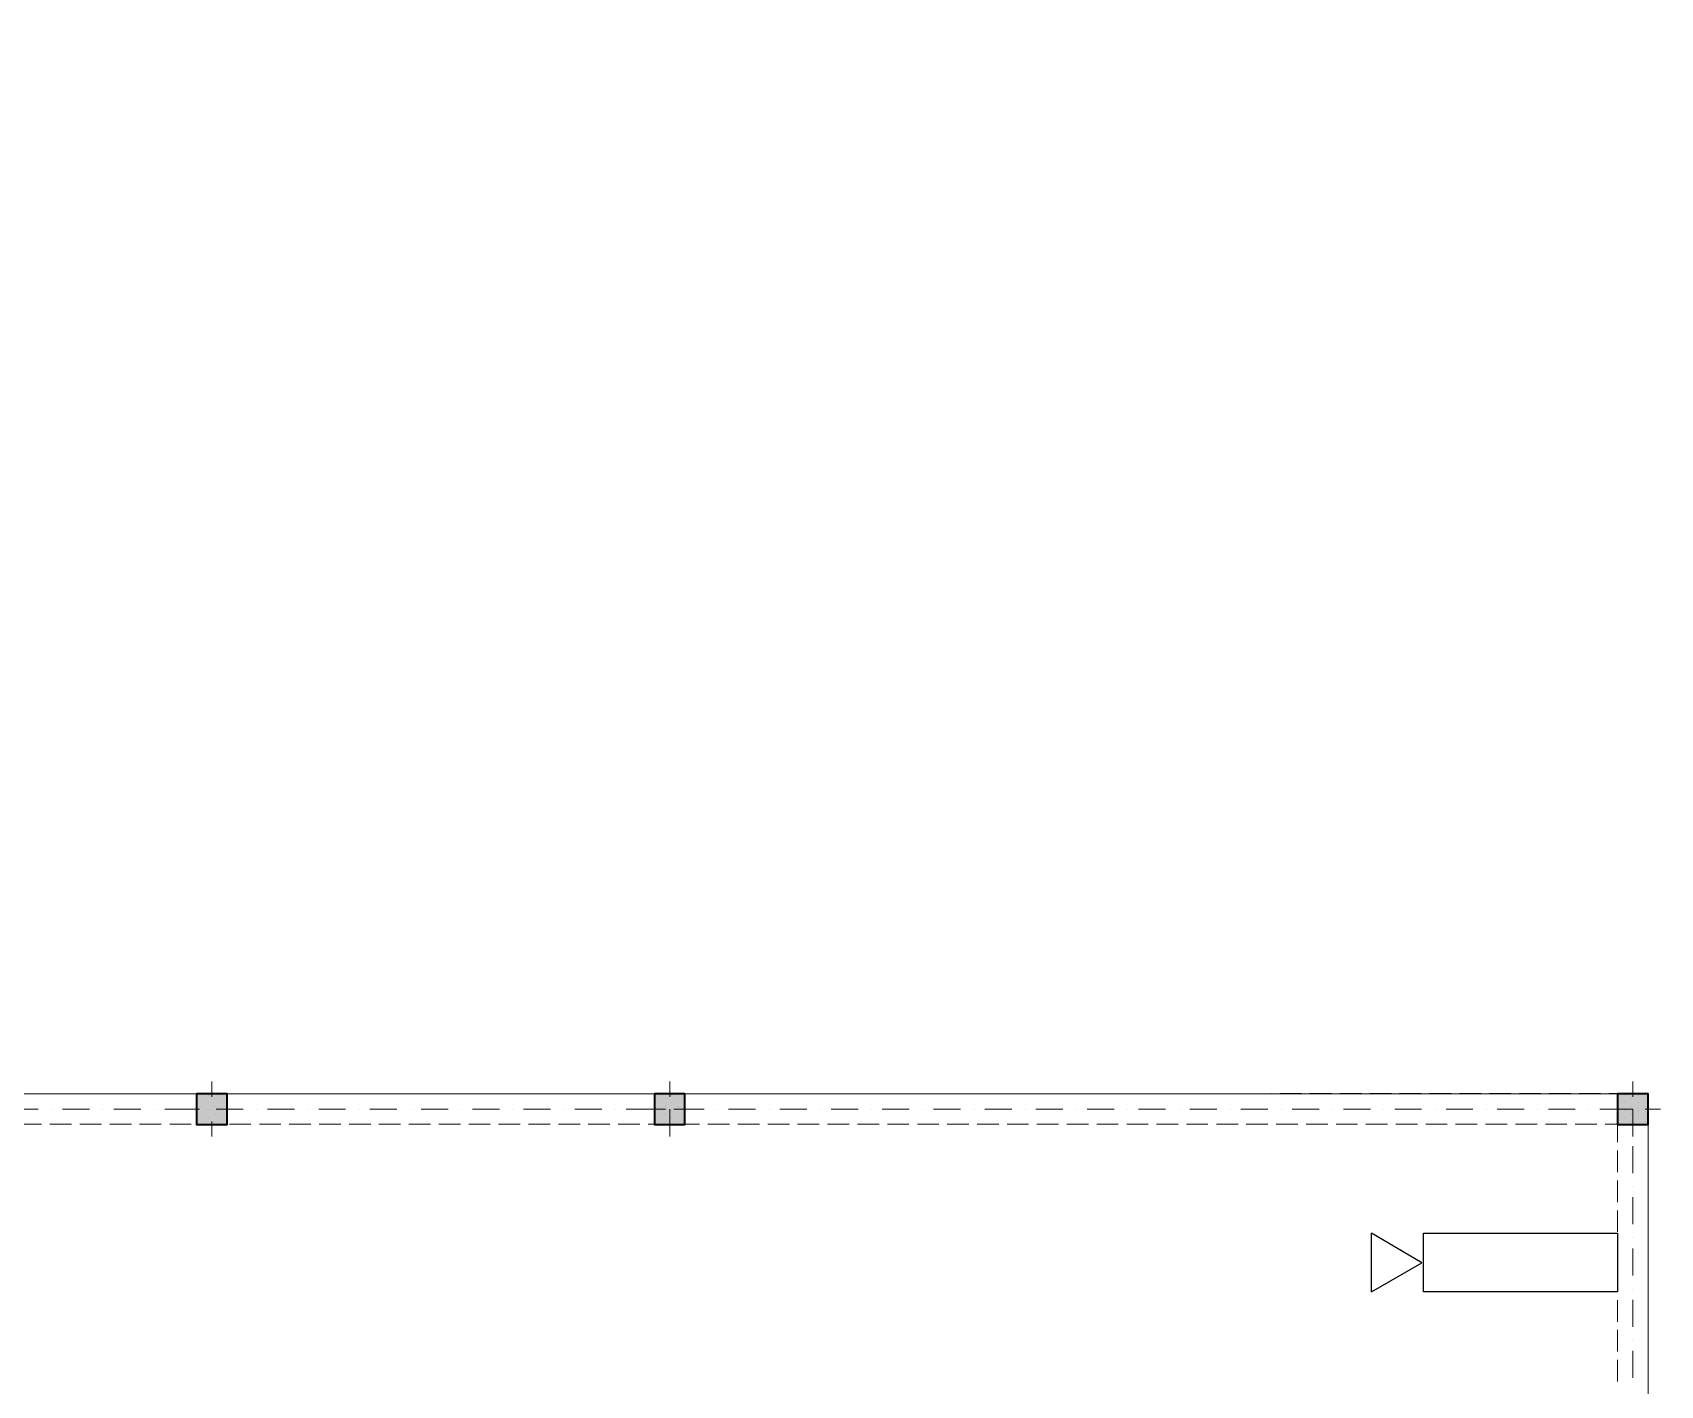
# Model space of a CAD drawing. Header units: inches. Extents: x 206002 to 410047, y 60394 to 83306.
# Drawn here: x 399372 to 410047, y 72380 to 81254 of the extents above; entities that cross this region are included whole.
import ezdxf

# ---------------------------------------------------------------- set-up
doc = ezdxf.new("R2010")
doc.units = ezdxf.units.IN
doc.header["$MEASUREMENT"] = 0
doc.layers.add('PDF_Structural - Bearing', color=7, linetype='Continuous')
doc.layers.add('POW', color=212, linetype='Continuous')

msp = doc.modelspace()

# ---------------------------------------------------------------- linework, layer by layer
at = {"layer": 'PDF_Structural - Bearing', "lineweight": 18}
msp.add_lwpolyline([(409967, 74293), (379487, 74293), (379487, 81254), (376479, 81254), (376479, 74293), (345999, 74293), (345999, 65369), (355524, 65369), (355524, 63865), (400642, 63865), (400642, 65369), (409967, 65369)], close=True, dxfattribs=at)
at = {"layer": 'PDF_Structural - Bearing', "lineweight": 0}
for points in [[(400547, 74273), (400547, 74373)], [(409867, 74273), (409867, 74373)], [(400467, 74193), (400367, 74193)], [(400547, 74193), (400547, 74193)], [(400547, 74112), (400547, 74012)], [(400627, 74193), (400728, 74193)], [(403550, 74193), (403550, 74193)], [(403550, 74193), (403550, 74193)], [(409787, 74193), (409686, 74193)], [(409867, 74193), (409867, 74193)], [(409867, 74112), (409867, 74012)], [(409947, 74193), (410047, 74193)]]:
    msp.add_lwpolyline(points, dxfattribs=at)
for points in [[(403550, 74373), (403550, 74273)], [(403370, 74193), (403470, 74193)], [(403550, 74012), (403550, 74112)], [(403731, 74193), (403630, 74193)]]:
    msp.add_lwpolyline(points, close=True, dxfattribs=at)
at = {"layer": 'PDF_Structural - Bearing', "lineweight": 18}
for points in [[(399315, 74293), (399457, 74293)], [(399511, 74293), (399653, 74293)], [(399708, 74293), (399849, 74293)], [(399904, 74293), (400045, 74293)], [(400100, 74293), (400241, 74293)], [(400296, 74293), (400437, 74293)], [(400492, 74293), (400634, 74293)], [(400688, 74293), (400830, 74293)], [(400884, 74293), (401026, 74293)], [(401080, 74293), (401222, 74293)], [(401277, 74293), (401418, 74293)], [(401473, 74293), (401614, 74293)], [(401669, 74293), (401810, 74293)], [(401865, 74293), (402006, 74293)], [(402061, 74293), (402203, 74293)], [(402257, 74293), (402399, 74293)], [(402453, 74293), (402595, 74293)], [(402649, 74293), (402791, 74293)], [(402846, 74293), (402987, 74293)], [(403042, 74293), (403183, 74293)], [(403238, 74293), (403379, 74293)], [(403434, 74293), (403575, 74293)], [(403630, 74293), (403772, 74293)], [(403826, 74293), (403968, 74293)], [(404022, 74293), (404164, 74293)], [(404218, 74293), (404360, 74293)], [(404415, 74293), (404556, 74293)], [(404611, 74293), (404752, 74293)], [(404807, 74293), (404948, 74293)], [(405003, 74293), (405144, 74293)], [(405199, 74293), (405341, 74293)], [(405395, 74293), (405537, 74293)], [(405591, 74293), (405733, 74293)], [(405787, 74293), (405929, 74293)], [(405984, 74293), (406125, 74293)], [(406180, 74293), (406321, 74293)], [(406376, 74293), (406517, 74293)], [(406572, 74293), (406714, 74293)], [(406768, 74293), (406910, 74293)], [(406964, 74293), (407106, 74293)], [(407160, 74293), (407302, 74293)], [(407357, 74293), (407498, 74294)], [(407553, 74294), (407694, 74294)], [(407749, 74294), (407890, 74294)], [(407945, 74294), (408086, 74294)], [(408141, 74294), (408283, 74294)], [(408337, 74294), (408479, 74294)], [(408533, 74294), (408675, 74294)], [(408729, 74294), (408871, 74294)], [(408926, 74294), (409067, 74294)], [(409122, 74294), (409263, 74294)], [(409318, 74294), (409459, 74294)], [(409514, 74294), (409655, 74294)], [(409710, 74294), (409852, 74294)], [(409906, 74294), (409967, 74294), (409967, 74173)], [(399290, 74093), (399431, 74093)], [(399486, 74093), (399628, 74093)], [(399682, 74093), (399824, 74093)], [(399878, 74093), (400020, 74093)], [(400074, 74093), (400216, 74093)], [(400271, 74093), (400412, 74093)], [(400467, 74093), (400608, 74093)], [(400663, 74093), (400804, 74093)], [(400859, 74093), (401000, 74093)], [(401055, 74093), (401197, 74093)], [(401251, 74093), (401393, 74093)], [(401447, 74093), (401589, 74093)], [(401643, 74093), (401785, 74093)], [(401840, 74093), (401981, 74093)], [(402036, 74093), (402177, 74093)], [(402232, 74093), (402373, 74093)], [(402428, 74093), (402570, 74093)], [(402624, 74093), (402766, 74093)], [(402820, 74093), (402962, 74093)], [(403016, 74093), (403158, 74093)], [(403212, 74093), (403354, 74093)], [(403409, 74093), (403550, 74093)], [(403523, 74193), (403450, 74193), (403450, 74092), (403523, 74092)], [(403577, 74193), (403650, 74193), (403650, 74092), (403577, 74092)], [(403605, 74093), (403746, 74093)], [(403801, 74093), (403942, 74093)], [(403997, 74093), (404139, 74093)], [(404193, 74093), (404335, 74093)], [(404389, 74093), (404531, 74093)], [(404585, 74093), (404727, 74093)], [(404782, 74093), (404923, 74093)], [(404978, 74093), (405119, 74093)], [(405174, 74093), (405315, 74093)], [(405370, 74093), (405511, 74093)], [(405566, 74093), (405708, 74093)], [(405762, 74093), (405904, 74093)], [(405958, 74093), (406100, 74093)], [(406154, 74093), (406296, 74093)], [(406351, 74093), (406492, 74093)], [(406547, 74093), (406688, 74093)], [(406743, 74093), (406884, 74093)], [(406939, 74093), (407080, 74093)], [(407135, 74093), (407277, 74093)], [(407331, 74093), (407473, 74093)], [(407527, 74093), (407669, 74093)], [(407723, 74093), (407865, 74093)], [(407920, 74093), (408061, 74093)], [(408116, 74093), (408257, 74093)], [(408312, 74093), (408453, 74093)], [(408508, 74093), (408649, 74093)], [(408704, 74093), (408846, 74093)], [(408900, 74093), (409042, 74093)], [(409096, 74093), (409238, 74093)], [(409293, 74093), (409434, 74093)], [(409489, 74093), (409630, 74093)], [(409685, 74093), (409766, 74093), (409766, 73975)], [(409967, 74119), (409967, 73977)], [(409766, 73920), (409766, 73779)], [(409967, 73922), (409967, 73781)], [(409766, 73724), (409766, 73583)], [(409967, 73726), (409967, 73585)], [(409766, 73528), (409766, 73387)], [(409967, 73530), (409967, 73389)], [(409766, 73332), (409766, 73190)], [(409967, 73334), (409967, 73193)], [(409766, 73136), (409766, 72994)], [(409967, 73138), (409967, 72997)], [(409766, 72940), (409766, 72798)], [(409967, 72942), (409967, 72800)], [(409766, 72744), (409766, 72602)], [(409967, 72746), (409967, 72604)], [(409766, 72547), (409766, 72406)], [(409967, 72550), (409967, 72408)]]:
    msp.add_lwpolyline(points, dxfattribs=at)
at = {"layer": 'PDF_Structural - Bearing', "lineweight": 35}
for points in [[(400447, 74293), (400447, 74092), (400647, 74092), (400647, 74293)], [(403450, 74293), (403450, 74092), (403650, 74092), (403650, 74293)], [(403450, 74293), (403450, 74092), (403650, 74092), (403650, 74293)], [(409766, 74293), (409766, 74092), (409967, 74092), (409967, 74293)]]:
    msp.add_lwpolyline(points, close=True, dxfattribs=at)
at = {"layer": 'PDF_Structural - Bearing', "lineweight": 15}
for points in [[(400481, 74259), (400481, 74259)], [(400481, 74209), (400481, 74209)], [(400525, 74284), (400525, 74284)], [(400525, 74234), (400525, 74234)], [(400568, 74259), (400568, 74259)], [(400568, 74209), (400568, 74209)], [(400612, 74284), (400612, 74284)], [(400612, 74234), (400612, 74234)], [(403477, 74284), (403477, 74284)], [(403477, 74284), (403477, 74284)], [(403477, 74234), (403477, 74234)], [(403477, 74234), (403477, 74234)], [(403520, 74259), (403520, 74259)], [(403520, 74259), (403520, 74259)], [(403520, 74209), (403520, 74209)], [(403520, 74209), (403520, 74209)], [(403564, 74284), (403564, 74284)], [(403564, 74284), (403564, 74284)], [(403564, 74234), (403564, 74234)], [(403564, 74234), (403564, 74234)], [(403607, 74259), (403607, 74259)], [(403607, 74259), (403607, 74259)], [(403607, 74209), (403607, 74209)], [(403607, 74209), (403607, 74209)], [(409772, 74259), (409772, 74259)], [(409772, 74209), (409772, 74209)], [(409816, 74284), (409816, 74284)], [(409816, 74234), (409816, 74234)], [(409859, 74259), (409859, 74259)], [(409859, 74209), (409859, 74209)], [(409903, 74284), (409903, 74284)], [(409903, 74234), (409903, 74234)], [(409946, 74259), (409946, 74259)], [(409946, 74209), (409946, 74209)], [(400481, 74158), (400481, 74158)], [(400481, 74108), (400481, 74108)], [(400525, 74184), (400525, 74184)], [(400525, 74133), (400525, 74133)], [(400568, 74158), (400568, 74158)], [(400568, 74108), (400568, 74108)], [(400612, 74184), (400612, 74184)], [(400612, 74133), (400612, 74133)], [(403477, 74184), (403477, 74184)], [(403477, 74184), (403477, 74184)], [(403477, 74133), (403477, 74133)], [(403477, 74133), (403477, 74133)], [(403520, 74158), (403520, 74158)], [(403520, 74158), (403520, 74158)], [(403520, 74108), (403520, 74108)], [(403520, 74108), (403520, 74108)], [(403564, 74184), (403564, 74184)], [(403564, 74184), (403564, 74184)], [(403564, 74133), (403564, 74133)], [(403564, 74133), (403564, 74133)], [(403607, 74158), (403607, 74158)], [(403607, 74158), (403607, 74158)], [(403607, 74108), (403607, 74108)], [(403607, 74108), (403607, 74108)], [(409772, 74158), (409772, 74158)], [(409772, 74108), (409772, 74108)], [(409816, 74184), (409816, 74184)], [(409816, 74133), (409816, 74133)], [(409859, 74158), (409859, 74158)], [(409859, 74108), (409859, 74108)], [(409903, 74184), (409903, 74184)], [(409903, 74133), (409903, 74133)], [(409946, 74158), (409946, 74158)], [(409946, 74108), (409946, 74108)]]:
    msp.add_lwpolyline(points, dxfattribs=at)
at = {"layer": 'PDF_Structural - Bearing', "lineweight": 20}
for points in [[(399232, 74193), (399409, 74193)], [(399497, 74193), (399497, 74193)], [(399568, 74193), (399745, 74193)], [(399833, 74193), (399833, 74193)], [(399904, 74193), (400081, 74193)], [(400169, 74193), (400169, 74193)], [(400240, 74193), (400417, 74193)], [(400505, 74193), (400505, 74193)], [(400576, 74193), (400753, 74193)], [(400841, 74193), (400841, 74193)], [(400912, 74193), (401089, 74193)], [(401177, 74193), (401177, 74193)], [(401248, 74193), (401425, 74193)], [(401513, 74193), (401513, 74193)], [(401584, 74193), (401761, 74193)], [(401849, 74193), (401849, 74193)], [(401920, 74193), (402097, 74193)], [(402185, 74193), (402185, 74193)], [(402256, 74193), (402433, 74193)], [(402521, 74193), (402521, 74193)], [(402592, 74193), (402769, 74193)], [(402857, 74193), (402857, 74193)], [(402928, 74193), (403105, 74193)], [(403193, 74193), (403193, 74193)], [(403264, 74193), (403441, 74193)], [(403529, 74193), (403529, 74193)], [(403550, 74193), (403550, 74092)], [(403600, 74193), (403777, 74193)], [(403866, 74193), (403866, 74193)], [(403936, 74193), (404113, 74193)], [(404202, 74193), (404202, 74193)], [(404272, 74193), (404449, 74193)], [(404537, 74193), (404537, 74193)], [(404608, 74193), (404785, 74193)], [(404874, 74193), (404874, 74193)], [(404944, 74193), (405121, 74193)], [(405210, 74193), (405210, 74193)], [(405280, 74193), (405457, 74193)], [(405546, 74193), (405546, 74193)], [(405616, 74193), (405793, 74193)], [(405882, 74193), (405882, 74193)], [(405952, 74193), (406129, 74193)], [(406218, 74193), (406218, 74193)], [(406288, 74193), (406465, 74193)], [(406554, 74193), (406554, 74193)], [(406624, 74193), (406801, 74193)], [(406890, 74193), (406890, 74193)], [(406960, 74193), (407137, 74193)], [(407226, 74193), (407226, 74193)], [(407296, 74193), (407473, 74193)], [(407562, 74193), (407562, 74193)], [(407632, 74193), (407809, 74193)], [(407898, 74193), (407898, 74193)], [(407969, 74193), (408145, 74193)], [(408234, 74193), (408234, 74193)], [(408305, 74193), (408481, 74193)], [(408570, 74193), (408570, 74193)], [(408641, 74193), (408817, 74193)], [(408906, 74193), (408906, 74193)], [(408977, 74193), (409153, 74193)], [(409242, 74193), (409242, 74193)], [(409313, 74193), (409489, 74193)], [(409578, 74193), (409578, 74193)], [(409649, 74193), (409867, 74193), (409867, 74109)], [(409867, 74020), (409867, 74020)], [(409867, 73950), (409867, 73773)], [(409867, 73684), (409867, 73684)], [(409867, 73614), (409867, 73437)], [(409867, 73348), (409867, 73348)], [(409867, 73278), (409867, 73101)], [(409867, 73012), (409867, 73012)], [(409867, 72942), (409867, 72765)], [(409867, 72676), (409867, 72676)], [(409867, 72606), (409867, 72429)]]:
    msp.add_lwpolyline(points, dxfattribs=at)
at = {"layer": 'PDF_Structural - Bearing', "color": 7, "lineweight": 0, "true_color": 0xffffff, "transparency": 33554559}
for points in [[(400447, 74293), (400647, 74293), (400447, 74092), (400647, 74092)], [(403450, 74293), (403650, 74293), (403450, 74092), (403650, 74092)], [(403450, 74293), (403650, 74293), (403450, 74092), (403650, 74092)], [(409766, 74293), (409967, 74293), (409766, 74092), (409967, 74092)]]:
    msp.add_solid(points, dxfattribs=at)
at = {"layer": 'POW'}
for p, q in [((408483, 73183), (408153, 73378)), ((408153, 72994), (408153, 73378)), ((408153, 72994), (408483, 73183))]:
    msp.add_line(p, q, dxfattribs=at)
msp.add_lwpolyline([(409766, 72994), (408493, 72994), (408493, 73378), (409766, 73378)], close=True, dxfattribs=at)

doc.saveas('drawing.dxf')
